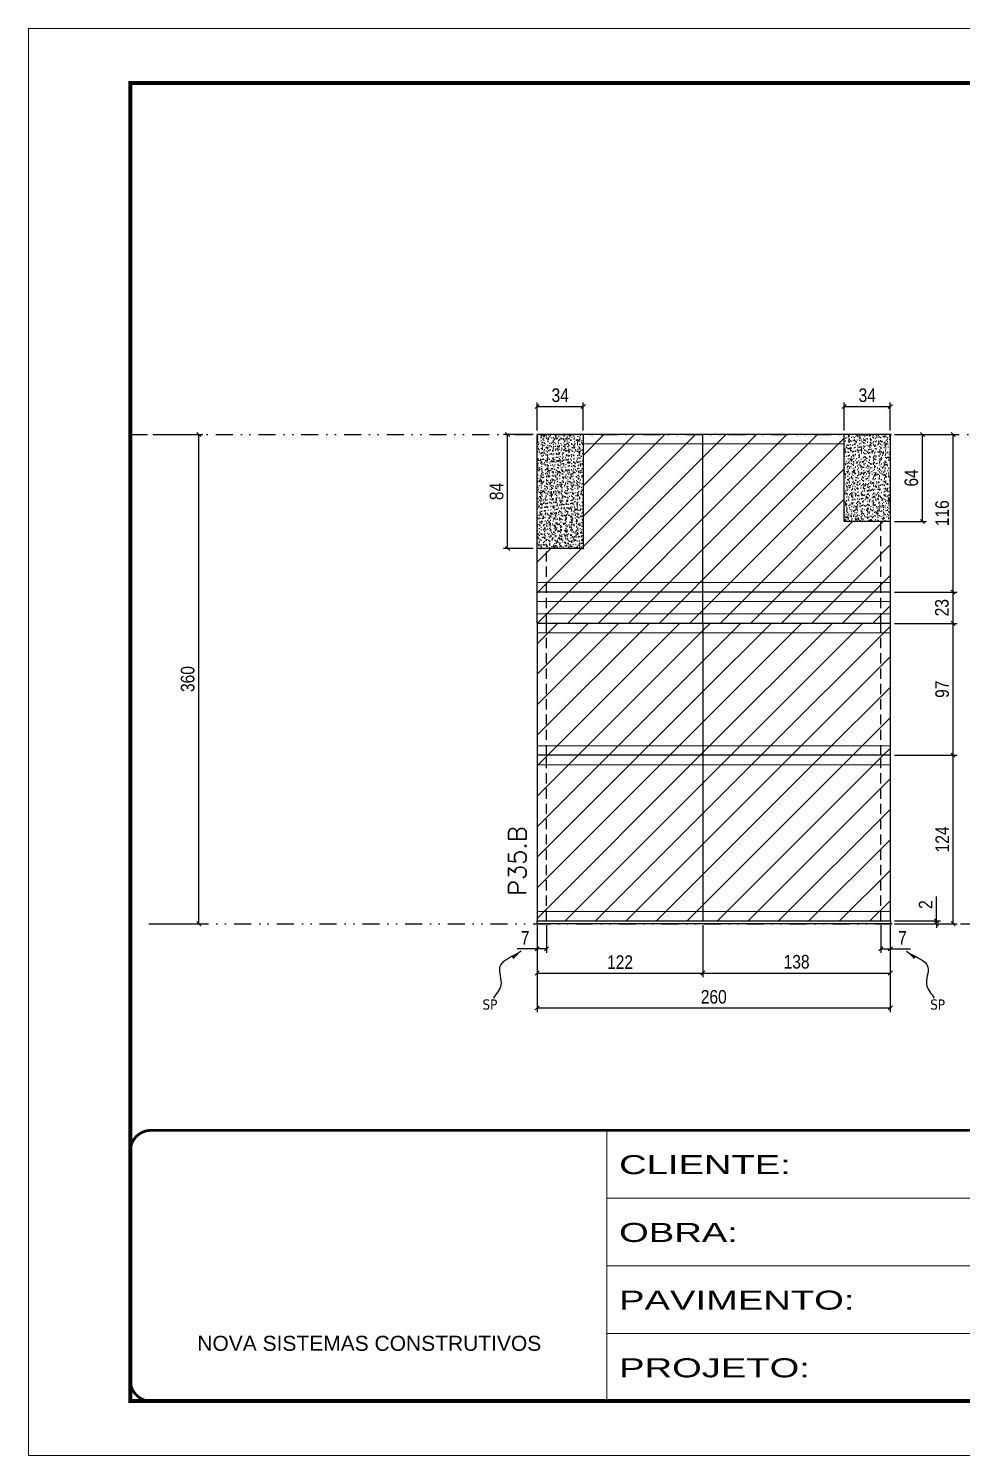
# Model space of a CAD drawing. Extents: x 2949 to 9203, y -16089 to 12527.
# Drawn here: x 7718 to 8404, y -9198 to -8148 of the extents above; entities that cross this region are included whole.
import ezdxf

# ---------------------------------------------------------------- set-up
doc = ezdxf.new("R2010")
doc.units = 0
for name, pattern in [('CONTINUO', [0]), ('DASHED', [0.75, 0.5, -0.25]), ('DIVIDE2', [0.625, 0.25, -0.125, 0, -0.125, 0, -0.125]), ('HIDDEN', [0.375, 0.25, -0.125])]:
    doc.linetypes.add(name, pattern=pattern)
for name, color, linetype in [('COTA', 241, 'Continuous'), ('Nível', 160, 'Continuous'), ('Painéis', 200, 'Continuous'), ('Sarrafo de Pressão', 42, 'HIDDEN'), ('texto', 7, 'Continuous')]:
    doc.layers.add(name, color=color, linetype=linetype)
for name, color, linetype, lineweight in [('Folhas', 255, 'Continuous', 9), ('Hachura', 251, 'Continuous', 9), ('Sarr 2.2x7', 40, 'Continuous', 9), ('SARRAFO DE PRESSAO', 251, 'DASHED', 9), ('Texto Seção', 7, 'Continuous', 15)]:
    doc.layers.add(name, color=color, linetype=linetype, lineweight=lineweight)
doc.styles.add('ARIAL', font='arial.ttf')
doc.styles.add('COTA TECNICA', font='techl___.ttf', dxfattribs={"height": 10})
doc.styles.add('COTA TECNICA-50', font='techl___.ttf', dxfattribs={"height": 10})
doc.styles.add('REGUA-120', font='ROMANS.shx', dxfattribs={"height": 15})
doc.styles.get("Standard").update_dxf_attribs({"font": 'arial.ttf'})
doc.styles.add('Tecnologia', font='')
doc.styles.get('Tecnologia').set_extended_font_data('Forgotten Futurist')
doc.dimstyles.new('COTA PAINEL-50', dxfattribs={"dimtxt": 10, "dimasz": 3, "dimexe": 3, "dimexo": 3, "dimgap": 3, "dimtad": 1, "dimdec": 1, "dimzin": 12, "dimdsep": 46, "dimtxsty": 'COTA TECNICA-50', "dimblk1": 'OBLIQUE', "dimblk2": 'OBLIQUE', "dimsah": 1, "dimcen": 0.9, "dimclrd": 4, "dimclre": 4, "dimclrt": 240, "dimadec": 1, "dimazin": 3, "dimtfac": 1, "dimtdec": 1, "dimtmove": 0, "dimatfit": 3, "dimfxl": 1, "dimtolj": 1, "dimtzin": 12, "dimarcsym": 0})
doc.dimstyles.new('PAINEL', dxfattribs={"dimtxt": 10, "dimasz": 3, "dimexe": 3, "dimexo": 3, "dimgap": 3, "dimtad": 1, "dimdec": 1, "dimzin": 12, "dimdsep": 46, "dimtxsty": 'COTA TECNICA', "dimblk1": 'OBLIQUE', "dimblk2": 'OBLIQUE', "dimsah": 1, "dimcen": 0.9, "dimclrd": 4, "dimclre": 4, "dimclrt": 240, "dimadec": 1, "dimazin": 3, "dimtfac": 1, "dimtdec": 1, "dimtmove": 0, "dimatfit": 3, "dimfxl": 1, "dimtolj": 1, "dimtzin": 12, "dimarcsym": 0})
doc.dimstyles.get("Standard").update_dxf_attribs({"dimtxt": 0.18, "dimasz": 0.18, "dimexe": 0.18, "dimexo": 0.0625, "dimgap": 0.09, "dimtad": 0, "dimtih": 1, "dimtoh": 1, "dimdec": 4, "dimzin": 0, "dimdsep": 46, "dimtxsty": 'Standard', "dimcen": 0.09, "dimadec": 0, "dimazin": 0, "dimtfac": 1, "dimtdec": 4, "dimtofl": 0, "dimtmove": 0, "dimatfit": 3, "dimfxl": 1, "dimtolj": 1, "dimtzin": 0, "dimarcsym": 0})
pattern_1 = [(45, (-121303.467, -36496.372), (-11.2253202, 11.2253202), [])]
pattern_2 = [(50, (846.7493, -5158.3443), (5.46554, -0.4781726), [0.5715, -6.2865]), (355, (846.7493, -5158.3443), (-1.0573026, 5.7317054), [0.4572, -5.0292175]), (100.451445, (847.205, -5158.384), (4.4082374, 5.2535326), [0.4857003, -5.3427073]), (46.1842, (846.749, -5156.82), (8.132371, -1.26127), [0.85725, -9.42975]), (96.63556, (847.427, -5156.9254), (7.122124, 7.422784), [0.728551, -8.014068]), (351.18415, (846.749, -5156.82), (7.122124, 7.422784), [0.685799, -7.543792]), (21, (847.5113, -5157.2013), (4.5484317, -3.067956), [0.5715, -6.2865]), (326, (847.5113, -5157.2013), (1.854061, 5.525639), [0.4572, -5.0292]), (71.451445, (847.8904, -5157.457), (6.4024926, 2.457683), [0.4857003, -5.342698]), (37.5, (846.7493, -5158.3443), (0.0926581, 2.53665117), [0, -4.96824, 0, -5.1054, 0, -5.04825]), (7.5, (846.7493, -5158.3443), (2.0045899, 3.0054172), [0, -2.91084, 0, -4.85394, 0, -1.92405]), (327.5, (845.05, -5158.3443), (4.06771786, -0.1718623), [0, -1.905, 0, -5.9436, 0, -7.8867]), (317.5, (844.288, -5158.3443), (4.4438754, 0.7627947), [0, -2.4765, 0, -3.94716, 0, -5.6007])]
pattern_3 = [(45, (0, 1148.575), (-11.22532, 11.22532), [])]

# ---------------------------------------------------------------- blocks, each defined once
blk = doc.blocks.new('9999999999')
at = {"color": 30, "linetype": 'CONTINUO'}
for p, q in [((98564.6, 34230.2), (98564.6, 34429.4)), ((98564.6, 34379.6), (99584, 34379.6)), ((98564.6, 34329.8), (99488, 34329.8)), ((98564.6, 34280), (99488, 34280))]:
    blk.add_line(p, q, dxfattribs=at)
at = {"color": 30, "linetype": 'CONTINUO', "const_width": 2}
blk.add_lwpolyline([(99584, 34230.2), (99584, 34414.4, 0.414214), (99569, 34429.4), (98229, 34429.4, 0.414214), (98214, 34414.4), (98214, 34245.2, 0.414214), (98229, 34230.2), (99584, 34230.2)], format="xyb", dxfattribs=at)
at = {"layer": 'Folhas'}
blk.add_lwpolyline([(98139, 34190.2), (99624, 34190.2), (99624, 35240.2), (98139, 35240.2)], close=True, dxfattribs=at)
at = {"layer": 'Folhas', "color": 30, "const_width": 3}
blk.add_lwpolyline([(98214, 34230.2), (99584, 34230.2), (99584, 35200.2), (98214, 35200.2)], close=True, dxfattribs=at)
at = {"color": 7, "linetype": 'Continuous', "ltscale": 5, "style": 'ARIAL'}
blk.add_text('NOVA SISTEMAS CONSTRUTIVOS', height=11.059, dxfattribs=at).set_placement((98263.2, 34267.2))
at = {"layer": 'Folhas', "color": 7, "style": 'Tecnologia', "width": 1.5}
for s, p in [('CLIENTE:', (98573.7, 34397.2)), ('OBRA:', (98573.7, 34347.3)), ('PAVIMENTO:', (98573.7, 34297.5)), ('PROJETO:', (98573.7, 34247.7))]:
    blk.add_text(s, height=14, dxfattribs=at).set_placement(p)
blk = doc.blocks.new('_Oblique')
at = {"color": 0, "linetype": 'ByBlock', "lineweight": -2}
blk.add_line((-0.5, -0.5), (0.5, 0.5), dxfattribs=at)
blk = doc.blocks.new('*D2790')
at = {"layer": 'COTA', "color": 4, "lineweight": -2, "transparency": 16777216}
for p, q in [((8091.9, -8807.3), (8091.9, -8871.3)), ((8351.9, -8807.3), (8351.9, -8871.3)), ((8091.9, -8868.3), (8351.9, -8868.3))]:
    blk.add_line(p, q, dxfattribs=at)
at = {"layer": 'Defpoints', "color": 0, "transparency": 16777216}
for p in [(8091.9, -8804.3), (8351.9, -8804.3), (8351.9, -8868.3)]:
    blk.add_point(p, dxfattribs=at)
at = {"layer": 'COTA', "color": 4, "lineweight": -2, "transparency": 16777216, "xscale": 3, "yscale": 3, "zscale": 3, "rotation": 180}
blk.add_blockref('_Oblique', (8091.9, -8868.3), dxfattribs=at)
at = {"layer": 'COTA', "color": 4, "lineweight": -2, "transparency": 16777216, "xscale": 3, "yscale": 3, "zscale": 3}
blk.add_blockref('_Oblique', (8351.9, -8868.3), dxfattribs=at)
at = {"layer": 'COTA', "color": 240, "transparency": 16777216, "insert": (8221.9, -8860.2), "char_height": 10, "attachment_point": 5, "style": 'COTA TECNICA'}
blk.add_mtext('\\A1;260', dxfattribs=at)
blk = doc.blocks.new('*D2791')
at = {"layer": 'COTA', "color": 4, "lineweight": -2, "transparency": 16777216}
for p, q in [((8091.9, -8809.3), (8091.9, -8827.8)), ((8098.9, -8807.3), (8098.9, -8827.8)), ((8091.9, -8824.8), (8077.2, -8824.8)), ((8098.9, -8824.8), (8091.9, -8824.8))]:
    blk.add_line(p, q, dxfattribs=at)
at = {"layer": 'Defpoints', "color": 0, "transparency": 16777216}
for p in [(8091.9, -8806.3), (8098.9, -8804.3), (8091.9, -8824.8)]:
    blk.add_point(p, dxfattribs=at)
at = {"layer": 'COTA', "color": 4, "lineweight": -2, "transparency": 16777216, "xscale": 3, "yscale": 3, "zscale": 3, "rotation": 180}
blk.add_blockref('_Oblique', (8091.9, -8824.8), dxfattribs=at)
at = {"layer": 'COTA', "color": 4, "lineweight": -2, "transparency": 16777216, "xscale": 3, "yscale": 3, "zscale": 3}
blk.add_blockref('_Oblique', (8098.9, -8824.8), dxfattribs=at)
at = {"layer": 'COTA', "color": 240, "transparency": 16777216, "insert": (8083.1, -8816.8), "char_height": 10, "attachment_point": 5, "style": 'COTA TECNICA-50'}
blk.add_mtext('\\A1;7', dxfattribs=at)
blk = doc.blocks.new('*D2792')
at = {"layer": 'COTA', "color": 4, "lineweight": -2, "transparency": 16777216}
for p, q in [((8344.9, -8807.3), (8344.9, -8827.8)), ((8351.9, -8809.3), (8351.9, -8827.8)), ((8344.9, -8824.8), (8351.9, -8824.8)), ((8351.9, -8824.8), (8366.7, -8824.8))]:
    blk.add_line(p, q, dxfattribs=at)
at = {"layer": 'Defpoints', "color": 0, "transparency": 16777216}
for p in [(8344.9, -8804.3), (8351.9, -8806.3), (8351.9, -8824.8)]:
    blk.add_point(p, dxfattribs=at)
at = {"layer": 'COTA', "color": 4, "lineweight": -2, "transparency": 16777216, "xscale": 3, "yscale": 3, "zscale": 3, "rotation": 180}
blk.add_blockref('_Oblique', (8344.9, -8824.8), dxfattribs=at)
at = {"layer": 'COTA', "color": 4, "lineweight": -2, "transparency": 16777216, "xscale": 3, "yscale": 3, "zscale": 3}
blk.add_blockref('_Oblique', (8351.9, -8824.8), dxfattribs=at)
at = {"layer": 'COTA', "color": 240, "transparency": 16777216, "insert": (8360.8, -8816.8), "char_height": 10, "attachment_point": 5, "style": 'COTA TECNICA-50'}
blk.add_mtext('\\A1;7', dxfattribs=at)
blk = doc.blocks.new('*D2793')
at = {"layer": 'COTA', "color": 4, "lineweight": -2, "transparency": 16777216}
for p, q in [((8354.9, -8682.3), (8401.2, -8682.3)), ((8398.2, -8806.3), (8398.2, -8682.3)), ((8354.9, -8806.3), (8401.2, -8806.3))]:
    blk.add_line(p, q, dxfattribs=at)
at = {"layer": 'Defpoints', "color": 0, "transparency": 16777216}
for p in [(8351.9, -8682.3), (8398.2, -8682.3), (8351.9, -8806.3)]:
    blk.add_point(p, dxfattribs=at)
at = {"layer": 'COTA', "color": 4, "lineweight": -2, "transparency": 16777216, "xscale": 3, "yscale": 3, "zscale": 3}
for p, rotation in [((8398.2, -8682.3), 90), ((8398.2, -8806.3), 270)]:
    blk.add_blockref('_Oblique', p, dxfattribs=dict(at, rotation=rotation))
at = {"layer": 'COTA', "color": 240, "transparency": 16777216, "insert": (8390.1, -8744.3), "char_height": 10, "attachment_point": 5, "rotation": 90, "style": 'COTA TECNICA-50'}
blk.add_mtext('\\A1;124', dxfattribs=at)
blk = doc.blocks.new('*D2794')
at = {"layer": 'COTA', "color": 4, "lineweight": -2, "transparency": 16777216}
for p, q in [((8385.9, -8804.3), (8385.9, -8786.2)), ((8354.9, -8804.3), (8388.9, -8804.3)), ((8354.9, -8806.3), (8388.9, -8806.3)), ((8385.9, -8806.3), (8385.9, -8804.3)), ((8385.9, -8806.3), (8385.9, -8809.3))]:
    blk.add_line(p, q, dxfattribs=at)
at = {"layer": 'Defpoints', "color": 0, "transparency": 16777216}
for p in [(8351.9, -8804.3), (8351.9, -8806.3), (8385.9, -8806.3)]:
    blk.add_point(p, dxfattribs=at)
at = {"layer": 'COTA', "color": 4, "lineweight": -2, "transparency": 16777216, "xscale": 3, "yscale": 3, "zscale": 3}
for p, rotation in [((8385.9, -8804.3), 270), ((8385.9, -8806.3), 90)]:
    blk.add_blockref('_Oblique', p, dxfattribs=dict(at, rotation=rotation))
at = {"layer": 'COTA', "color": 240, "transparency": 16777216, "insert": (8377.9, -8792.3), "char_height": 10, "attachment_point": 5, "rotation": 90, "style": 'COTA TECNICA-50'}
blk.add_mtext('\\A1;2', dxfattribs=at)
blk = doc.blocks.new('*D2795')
at = {"layer": 'COTA', "color": 4, "linetype": 'ByBlock', "lineweight": -2, "transparency": 16777216}
for p, q in [((8354.9, -8585.3), (8401.2, -8585.3)), ((8398.2, -8682.3), (8398.2, -8585.3)), ((8354.9, -8682.3), (8401.2, -8682.3))]:
    blk.add_line(p, q, dxfattribs=at)
at = {"layer": 'Defpoints', "color": 0, "linetype": 'ByBlock', "transparency": 16777216}
for p in [(8351.9, -8585.3), (8398.2, -8585.3), (8351.9, -8682.3)]:
    blk.add_point(p, dxfattribs=at)
at = {"layer": 'COTA', "color": 4, "linetype": 'ByBlock', "lineweight": -2, "transparency": 16777216, "xscale": 3, "yscale": 3, "zscale": 3}
for p, rotation in [((8398.2, -8585.3), 90), ((8398.2, -8682.3), 270)]:
    blk.add_blockref('_Oblique', p, dxfattribs=dict(at, rotation=rotation))
at = {"layer": 'COTA', "color": 240, "linetype": 'ByBlock', "transparency": 16777216, "insert": (8390.1, -8633.8), "char_height": 10, "attachment_point": 5, "rotation": 90, "style": 'COTA TECNICA'}
blk.add_mtext('\\A1;97', dxfattribs=at)
blk = doc.blocks.new('*D2796')
at = {"layer": 'COTA', "color": 4, "linetype": 'ByBlock', "lineweight": -2, "transparency": 16777216}
for p, q in [((8091.9, -8807.3), (8091.9, -8845.6)), ((8213.9, -8807.3), (8213.9, -8845.6)), ((8091.9, -8842.6), (8213.9, -8842.6))]:
    blk.add_line(p, q, dxfattribs=at)
at = {"layer": 'Defpoints', "color": 0, "linetype": 'ByBlock', "transparency": 16777216}
for p in [(8091.9, -8804.3), (8213.9, -8804.3), (8213.9, -8842.6)]:
    blk.add_point(p, dxfattribs=at)
at = {"layer": 'COTA', "color": 4, "linetype": 'ByBlock', "lineweight": -2, "transparency": 16777216, "xscale": 3, "yscale": 3, "zscale": 3, "rotation": 180}
blk.add_blockref('_Oblique', (8091.9, -8842.6), dxfattribs=at)
at = {"layer": 'COTA', "color": 4, "linetype": 'ByBlock', "lineweight": -2, "transparency": 16777216, "xscale": 3, "yscale": 3, "zscale": 3}
blk.add_blockref('_Oblique', (8213.9, -8842.6), dxfattribs=at)
at = {"layer": 'COTA', "color": 240, "linetype": 'ByBlock', "transparency": 16777216, "insert": (8152.9, -8834.6), "char_height": 10, "attachment_point": 5, "style": 'COTA TECNICA'}
blk.add_mtext('\\A1;122', dxfattribs=at)
blk = doc.blocks.new('*D2827')
at = {"layer": 'COTA', "color": 4, "linetype": 'ByBlock', "lineweight": -2, "transparency": 16777216}
for p, q in [((8213.9, -8807.3), (8213.9, -8845.6)), ((8351.9, -8809.3), (8351.9, -8845.6)), ((8213.9, -8842.6), (8351.9, -8842.6))]:
    blk.add_line(p, q, dxfattribs=at)
at = {"layer": 'Defpoints', "color": 0, "linetype": 'ByBlock', "transparency": 16777216}
for p in [(8213.9, -8804.3), (8351.9, -8806.3), (8351.9, -8842.6)]:
    blk.add_point(p, dxfattribs=at)
at = {"layer": 'COTA', "color": 4, "linetype": 'ByBlock', "lineweight": -2, "transparency": 16777216, "xscale": 3, "yscale": 3, "zscale": 3, "rotation": 180}
blk.add_blockref('_Oblique', (8213.9, -8842.6), dxfattribs=at)
at = {"layer": 'COTA', "color": 4, "linetype": 'ByBlock', "lineweight": -2, "transparency": 16777216, "xscale": 3, "yscale": 3, "zscale": 3}
blk.add_blockref('_Oblique', (8351.9, -8842.6), dxfattribs=at)
at = {"layer": 'COTA', "color": 240, "linetype": 'ByBlock', "transparency": 16777216, "insert": (8282.9, -8834.4), "char_height": 10, "attachment_point": 5, "style": 'COTA TECNICA'}
blk.add_mtext('\\A1;138', dxfattribs=at)
blk = doc.blocks.new('*D2828')
at = {"layer": 'COTA', "color": 4, "linetype": 'ByBlock', "lineweight": -2, "transparency": 16777216}
for p, q in [((7809, -8446.3), (7845.9, -8446.3)), ((7842.9, -8806.3), (7842.9, -8446.3)), ((7809, -8806.3), (7845.9, -8806.3))]:
    blk.add_line(p, q, dxfattribs=at)
at = {"layer": 'Defpoints', "color": 0, "linetype": 'ByBlock', "transparency": 16777216}
for p in [(7806, -8446.3), (7842.9, -8446.3), (7806, -8806.3)]:
    blk.add_point(p, dxfattribs=at)
at = {"layer": 'COTA', "color": 4, "linetype": 'ByBlock', "lineweight": -2, "transparency": 16777216, "xscale": 3, "yscale": 3, "zscale": 3}
for p, rotation in [((7842.9, -8446.3), 90), ((7842.9, -8806.3), 270)]:
    blk.add_blockref('_Oblique', p, dxfattribs=dict(at, rotation=rotation))
at = {"layer": 'COTA', "color": 240, "linetype": 'ByBlock', "transparency": 16777216, "insert": (7834.7, -8626.3), "char_height": 10, "attachment_point": 5, "rotation": 90, "style": 'COTA TECNICA'}
blk.add_mtext('\\A1;360', dxfattribs=at)
blk = doc.blocks.new('*D2837')
at = {"layer": 'COTA', "color": 4, "lineweight": -2, "transparency": 16777216}
for p, q in [((8354.9, -8562.3), (8401.2, -8562.3)), ((8398.2, -8585.3), (8398.2, -8562.3)), ((8354.9, -8585.3), (8401.2, -8585.3))]:
    blk.add_line(p, q, dxfattribs=at)
at = {"layer": 'Defpoints', "color": 0, "transparency": 16777216}
for p in [(8351.9, -8562.3), (8398.2, -8562.3), (8351.9, -8585.3)]:
    blk.add_point(p, dxfattribs=at)
at = {"layer": 'COTA', "color": 4, "lineweight": -2, "transparency": 16777216, "xscale": 3, "yscale": 3, "zscale": 3}
for p, rotation in [((8398.2, -8562.3), 90), ((8398.2, -8585.3), 270)]:
    blk.add_blockref('_Oblique', p, dxfattribs=dict(at, rotation=rotation))
at = {"layer": 'COTA', "color": 240, "transparency": 16777216, "insert": (8389.9, -8573.8), "char_height": 10, "attachment_point": 5, "rotation": 90, "style": 'COTA TECNICA'}
blk.add_mtext('\\A1;23', dxfattribs=at)
blk = doc.blocks.new('*D2814')
at = {"layer": 'COTA', "color": 4, "lineweight": -2, "transparency": 16777216}
for p, q in [((8354.9, -8446.3), (8401.2, -8446.3)), ((8398.2, -8562.3), (8398.2, -8446.3)), ((8354.9, -8562.3), (8401.2, -8562.3))]:
    blk.add_line(p, q, dxfattribs=at)
at = {"layer": 'Defpoints', "color": 0, "transparency": 16777216}
for p in [(8351.9, -8446.3), (8398.2, -8446.3), (8351.9, -8562.3)]:
    blk.add_point(p, dxfattribs=at)
at = {"layer": 'COTA', "color": 4, "lineweight": -2, "transparency": 16777216, "xscale": 3, "yscale": 3, "zscale": 3}
for p, rotation in [((8398.2, -8446.3), 90), ((8398.2, -8562.3), 270)]:
    blk.add_blockref('_Oblique', p, dxfattribs=dict(at, rotation=rotation))
at = {"layer": 'COTA', "color": 240, "transparency": 16777216, "insert": (8390.1, -8504.3), "char_height": 10, "attachment_point": 5, "rotation": 90, "style": 'COTA TECNICA'}
blk.add_mtext('\\A1;116', dxfattribs=at)
blk = doc.blocks.new('*D2841')
at = {"layer": 'COTA', "color": 4, "lineweight": -2, "transparency": 16777216}
for p, q in [((8354.9, -8446.3), (8378.5, -8446.3)), ((8375.5, -8510.3), (8375.5, -8446.3)), ((8354.9, -8510.3), (8378.5, -8510.3))]:
    blk.add_line(p, q, dxfattribs=at)
at = {"layer": 'Defpoints', "color": 0, "transparency": 16777216}
for p in [(8351.9, -8446.3), (8375.5, -8446.3), (8351.9, -8510.3)]:
    blk.add_point(p, dxfattribs=at)
at = {"layer": 'COTA', "color": 4, "lineweight": -2, "transparency": 16777216, "xscale": 3, "yscale": 3, "zscale": 3}
for p, rotation in [((8375.5, -8446.3), 90), ((8375.5, -8510.3), 270)]:
    blk.add_blockref('_Oblique', p, dxfattribs=dict(at, rotation=rotation))
at = {"layer": 'COTA', "color": 240, "transparency": 16777216, "insert": (8367.4, -8478.3), "char_height": 10, "attachment_point": 5, "rotation": 90, "style": 'COTA TECNICA'}
blk.add_mtext('\\A1;64', dxfattribs=at)
blk = doc.blocks.new('*D2842')
at = {"layer": 'COTA', "color": 4, "lineweight": -2, "transparency": 16777216}
for p, q in [((8088.9, -8446.3), (8067.2, -8446.3)), ((8070.2, -8530.3), (8070.2, -8446.3)), ((8088.9, -8530.3), (8067.2, -8530.3))]:
    blk.add_line(p, q, dxfattribs=at)
at = {"layer": 'Defpoints', "color": 0, "transparency": 16777216}
for p in [(8070.2, -8446.3), (8091.9, -8446.3), (8091.9, -8530.3)]:
    blk.add_point(p, dxfattribs=at)
at = {"layer": 'COTA', "color": 4, "lineweight": -2, "transparency": 16777216, "xscale": 3, "yscale": 3, "zscale": 3}
for p, rotation in [((8070.2, -8446.3), 90), ((8070.2, -8530.3), 270)]:
    blk.add_blockref('_Oblique', p, dxfattribs=dict(at, rotation=rotation))
at = {"layer": 'COTA', "color": 240, "transparency": 16777216, "insert": (8062.1, -8488.3), "char_height": 10, "attachment_point": 5, "rotation": 90, "style": 'COTA TECNICA'}
blk.add_mtext('\\A1;84', dxfattribs=at)
blk = doc.blocks.new('*D2843')
at = {"layer": 'COTA', "color": 4, "lineweight": -2, "transparency": 16777216}
for p, q in [((8091.9, -8443.3), (8091.9, -8422.7)), ((8091.9, -8425.7), (8125.9, -8425.7)), ((8125.9, -8443.3), (8125.9, -8422.7))]:
    blk.add_line(p, q, dxfattribs=at)
at = {"layer": 'Defpoints', "color": 0, "transparency": 16777216}
for p in [(8125.9, -8425.7), (8091.9, -8446.3), (8125.9, -8446.3)]:
    blk.add_point(p, dxfattribs=at)
at = {"layer": 'COTA', "color": 4, "lineweight": -2, "transparency": 16777216, "xscale": 3, "yscale": 3, "zscale": 3, "rotation": 180}
blk.add_blockref('_Oblique', (8091.9, -8425.7), dxfattribs=at)
at = {"layer": 'COTA', "color": 4, "lineweight": -2, "transparency": 16777216, "xscale": 3, "yscale": 3, "zscale": 3}
blk.add_blockref('_Oblique', (8125.9, -8425.7), dxfattribs=at)
at = {"layer": 'COTA', "color": 240, "transparency": 16777216, "insert": (8108.9, -8417.5), "char_height": 10, "attachment_point": 5, "style": 'COTA TECNICA'}
blk.add_mtext('\\A1;34', dxfattribs=at)
blk = doc.blocks.new('*D2844')
at = {"layer": 'COTA', "color": 4, "lineweight": -2, "transparency": 16777216}
for p, q in [((8317.9, -8443.3), (8317.9, -8422.7)), ((8317.9, -8425.7), (8351.9, -8425.7)), ((8351.9, -8443.3), (8351.9, -8422.7))]:
    blk.add_line(p, q, dxfattribs=at)
at = {"layer": 'Defpoints', "color": 0, "transparency": 16777216}
for p in [(8351.9, -8425.7), (8317.9, -8446.3), (8351.9, -8446.3)]:
    blk.add_point(p, dxfattribs=at)
at = {"layer": 'COTA', "color": 4, "lineweight": -2, "transparency": 16777216, "xscale": 3, "yscale": 3, "zscale": 3, "rotation": 180}
blk.add_blockref('_Oblique', (8317.9, -8425.7), dxfattribs=at)
at = {"layer": 'COTA', "color": 4, "lineweight": -2, "transparency": 16777216, "xscale": 3, "yscale": 3, "zscale": 3}
blk.add_blockref('_Oblique', (8351.9, -8425.7), dxfattribs=at)
at = {"layer": 'COTA', "color": 240, "transparency": 16777216, "insert": (8334.9, -8417.5), "char_height": 10, "attachment_point": 5, "style": 'COTA TECNICA'}
blk.add_mtext('\\A1;34', dxfattribs=at)

msp = doc.modelspace()

# ---------------------------------------------------------------- hatches: boundary and pattern name
at = {"layer": 'COTA', "linetype": 'ByBlock'}
h = msp.add_hatch(dxfattribs=at)
h.set_pattern_fill('AR-CONC', color=256, scale=0.03)
h.set_pattern_definition(pattern_2)
h.paths.add_polyline_path([(8125.93, -8446.33), (8091.93, -8446.33), (8091.93, -8530.33), (8125.93, -8530.33)])
h = msp.add_hatch(dxfattribs=at)
h.set_pattern_fill('AR-CONC', color=256, scale=0.03)
h.set_pattern_definition(pattern_2)
h.paths.add_polyline_path([(8351.93, -8446.33), (8317.93, -8446.33), (8317.93, -8510.33), (8351.93, -8510.33)])
at = {"layer": 'Hachura'}
h = msp.add_hatch(dxfattribs=at)
h.set_pattern_fill('ANSI31', color=256, scale=5)
h.set_pattern_definition(pattern_3)
h.paths.add_polyline_path([(8213.93, -8562.33), (8213.93, -8446.33), (8125.93, -8446.33), (8125.93, -8530.33), (8091.93, -8530.33), (8091.93, -8562.33)])
h = msp.add_hatch(dxfattribs=at)
h.set_pattern_fill('ANSI31', color=256, scale=5)
h.set_pattern_definition(pattern_3)
h.paths.add_polyline_path([(8351.93, -8562.33), (8351.93, -8510.33), (8317.93, -8510.33), (8317.93, -8446.33), (8213.93, -8446.33), (8213.93, -8562.33)])
h = msp.add_hatch(dxfattribs=at)
h.set_pattern_fill('ANSI31', color=256, scale=5)
h.set_pattern_definition(pattern_3)
h.paths.add_polyline_path([(8091.93, -8562.33), (8091.93, -8585.33), (8213.93, -8585.33), (8213.93, -8562.33)])
h = msp.add_hatch(dxfattribs=at)
h.set_pattern_fill('ANSI31', color=256, scale=5)
h.set_pattern_definition(pattern_3)
h.paths.add_polyline_path([(8351.93, -8585.33), (8351.93, -8562.33), (8213.93, -8562.33), (8213.93, -8585.33)])
at = {"layer": 'Hachura', "linetype": 'ByBlock'}
h = msp.add_hatch(dxfattribs=at)
h.set_pattern_fill('ANSI31', color=256, scale=5)
h.set_pattern_definition(pattern_1)
h.paths.add_polyline_path([(8091.93, -8585.33), (8091.93, -8682.33), (8213.93, -8682.33), (8213.93, -8585.33)])
h = msp.add_hatch(dxfattribs=at)
h.set_pattern_fill('ANSI31', color=256, scale=5)
h.set_pattern_definition(pattern_1)
h.paths.add_polyline_path([(8351.93, -8585.33), (8213.93, -8585.33), (8213.93, -8682.33), (8351.93, -8682.33)])
h = msp.add_hatch(dxfattribs=at)
h.set_pattern_fill('ANSI31', color=256, scale=5)
h.set_pattern_definition(pattern_1)
h.paths.add_polyline_path([(8091.93, -8682.33), (8091.93, -8804.33), (8213.93, -8804.33), (8213.93, -8682.33)])
h = msp.add_hatch(dxfattribs=at)
h.set_pattern_fill('ANSI31', color=256, scale=5)
h.set_pattern_definition(pattern_1)
h.paths.add_polyline_path([(8213.93, -8682.33), (8213.93, -8804.33), (8351.93, -8804.33), (8351.93, -8682.33)])

# ---------------------------------------------------------------- linework, layer by layer
at = {"layer": 'COTA', "linetype": 'ByBlock'}
for p, q in [((8091.93, -8530.33), (8091.93, -8446.33)), ((8125.93, -8446.33), (8091.93, -8446.33)), ((8351.93, -8446.33), (8317.93, -8446.33)), ((8351.93, -8510.33), (8351.93, -8446.33))]:
    msp.add_line(p, q, dxfattribs=at)
at = {"layer": 'Nível', "color": 4, "linetype": 'DIVIDE2', "ltscale": 50}
for p, q in [((7792.53, -8446.33), (9162.53, -8446.33)), ((7806.03, -8806.33), (9176.03, -8806.33))]:
    msp.add_line(p, q, dxfattribs=at)
at = {"layer": 'Painéis'}
for p, q in [((8125.93, -8530.33), (8125.93, -8446.33)), ((8317.93, -8446.33), (8125.93, -8446.33)), ((8213.93, -8562.33), (8213.93, -8446.33)), ((8317.93, -8510.33), (8317.93, -8446.33)), ((8351.93, -8510.33), (8317.93, -8510.33)), ((8351.93, -8562.33), (8351.93, -8510.33)), ((8091.93, -8562.33), (8091.93, -8530.33)), ((8125.93, -8530.33), (8091.93, -8530.33)), ((8091.93, -8585.33), (8091.93, -8562.33)), ((8351.93, -8562.33), (8091.93, -8562.33)), ((8213.93, -8585.33), (8213.93, -8562.33)), ((8351.93, -8585.33), (8351.93, -8562.33)), ((8351.93, -8585.33), (8091.93, -8585.33)), ((8091.93, -8585.33), (8091.93, -8804.33)), ((8213.93, -8585.33), (8213.93, -8804.33)), ((8351.93, -8804.33), (8351.93, -8585.33)), ((8351.93, -8682.33), (8091.93, -8682.33)), ((8091.93, -8804.33), (8351.93, -8804.33))]:
    msp.add_line(p, q, dxfattribs=at)
msp.add_lwpolyline([(8091.93, -8804.33), (8351.93, -8804.33), (8351.93, -8806.33), (8091.93, -8806.33)], close=True, dxfattribs=at)
at = {"layer": 'Sarr 2.2x7'}
for p, q in [((8317.93, -8453.33), (8125.93, -8453.33)), ((8351.93, -8555.33), (8091.93, -8555.33)), ((8351.93, -8569.33), (8091.93, -8569.33)), ((8351.93, -8578.33), (8091.93, -8578.33)), ((8351.93, -8592.33), (8091.93, -8592.33)), ((8351.93, -8675.33), (8091.93, -8675.33)), ((8351.93, -8689.33), (8091.93, -8689.33)), ((8351.93, -8797.33), (8091.93, -8797.33)), ((8351.93, -8804.33), (8091.93, -8804.33))]:
    msp.add_line(p, q, dxfattribs=at)
at = {"layer": 'Sarr 2.2x7', "linetype": 'Continuous'}
for p, q in [((8091.93, -8589.33), (8091.93, -8585.33)), ((8091.93, -8682.33), (8091.93, -8679.33)), ((8091.93, -8804.33), (8091.93, -8797.33)), ((8351.93, -8804.33), (8351.93, -8797.33))]:
    msp.add_line(p, q, dxfattribs=at)
at = {"layer": 'Sarrafo de Pressão', "ltscale": 30}
for p, q in [((8344.93, -8562.33), (8344.93, -8510.33)), ((8098.93, -8562.33), (8098.93, -8530.33)), ((8098.93, -8585.33), (8098.93, -8562.33)), ((8344.93, -8585.33), (8344.93, -8562.33)), ((8098.93, -8682.33), (8098.93, -8585.33)), ((8344.93, -8682.33), (8344.93, -8585.33)), ((8098.93, -8804.33), (8098.93, -8682.33)), ((8344.93, -8804.33), (8344.93, -8682.33))]:
    msp.add_line(p, q, dxfattribs=at)

# ---------------------------------------------------------------- block references
at = {"layer": 'SARRAFO DE PRESSAO', "color": 6, "linetype": 'ByBlock'}
msp.add_blockref('9999999999', (-90421.44, -43387.82), dxfattribs=at)

# ---------------------------------------------------------------- texts
at = {"layer": 'texto', "color": 0, "char_height": 7.5, "attachment_point": 5}
for insert in [(8057.15, -8865.83), (8386.7, -8865.83)]:
    msp.add_mtext('{\\fTahoma|b0|i0|c0|p34;\\C4;SP}', dxfattribs=dict(at, insert=insert))
at = {"layer": 'Texto Seção', "insert": (8083.9, -8785.87), "char_height": 13, "width": 285.3299, "attachment_point": 7, "rotation": 90, "style": 'REGUA-120'}
msp.add_mtext('P35.B', dxfattribs=at)

# ---------------------------------------------------------------- dimensions: what is measured, and where the dimension line sits
at = {"layer": 'COTA'}
for base, p1, p2, dimstyle, picture, middle in [((8125.93, -8425.73), (8091.93, -8446.33), (8125.93, -8446.33), 'PAINEL', '*D2843', (8108.93, -8417.51)), ((8351.93, -8425.73), (8317.93, -8446.33), (8351.93, -8446.33), 'PAINEL', '*D2844', (8334.93, -8417.51)), ((8351.93, -8824.84), (8344.93, -8804.33), (8351.93, -8806.33), 'COTA PAINEL-50', '*D2792', (8360.79, -8816.77))]:
    dim = msp.add_linear_dim(base=base, p1=p1, p2=p2, dimstyle=dimstyle, dxfattribs=at)
    dim.commit()
    dim.dimension.update_dxf_attribs({"geometry": picture, "text_midpoint": middle})
at = {"layer": 'COTA', "linetype": 'ByBlock'}
for base, p1, p2, picture, middle in [((7842.94, -8446.33), (7806.03, -8806.33), (7806.03, -8446.33), '*D2828', (7834.72, -8626.33)), ((8398.16, -8585.33), (8351.93, -8682.33), (8351.93, -8585.33), '*D2795', (8390.06, -8633.83))]:
    dim = msp.add_linear_dim(base=base, p1=p1, p2=p2, angle=90, dimstyle='PAINEL', dxfattribs=at)
    dim.commit()
    dim.dimension.update_dxf_attribs({"geometry": picture, "text_midpoint": middle})
at = {"layer": 'COTA'}
for base, p1, p2, angle, dimstyle, picture, middle in [((8070.18, -8446.33), (8091.93, -8530.33), (8091.93, -8446.33), 90, 'PAINEL', '*D2842', (8062.09, -8488.33)), ((8398.16, -8446.33), (8351.93, -8562.33), (8351.93, -8446.33), 90, 'PAINEL', '*D2814', (8390.06, -8504.33)), ((8375.5, -8446.33), (8351.93, -8510.33), (8351.93, -8446.33), 90, 'PAINEL', '*D2841', (8367.4, -8478.33)), ((8398.16, -8562.33), (8351.93, -8585.33), (8351.93, -8562.33), 90, 'PAINEL', '*D2837', (8389.95, -8573.83)), ((8398.16, -8682.33), (8351.93, -8806.33), (8351.93, -8682.33), 90, 'COTA PAINEL-50', '*D2793', (8390.09, -8744.33)), ((8091.93, -8824.84), (8098.93, -8804.33), (8091.93, -8806.33), 180, 'COTA PAINEL-50', '*D2791', (8083.06, -8816.77))]:
    dim = msp.add_linear_dim(base=base, p1=p1, p2=p2, angle=angle, dimstyle=dimstyle, dxfattribs=at)
    dim.commit()
    dim.dimension.update_dxf_attribs({"geometry": picture, "text_midpoint": middle})
dim = msp.add_linear_dim(base=(8385.93, -8806.33), p1=(8351.93, -8804.33), p2=(8351.93, -8806.33), angle=90, dimstyle='COTA PAINEL-50', dxfattribs=at)
dim.commit()
dim.dimension.update_dxf_attribs({"geometry": '*D2794', "text_midpoint": (8385.93, -8792.28), "dimtype": 160})
dim = msp.add_linear_dim(base=(8351.93, -8868.29), p1=(8091.93, -8804.33), p2=(8351.93, -8804.33), dimstyle='PAINEL', override={"dimarcsym": 2}, dxfattribs=at)
dim.commit()
dim.dimension.update_dxf_attribs({"geometry": '*D2790', "text_midpoint": (8221.93, -8860.19)})
at = {"layer": 'COTA', "linetype": 'ByBlock'}
dim = msp.add_linear_dim(base=(8213.93, -8842.64), p1=(8091.93, -8804.33), p2=(8213.93, -8804.33), dimstyle='PAINEL', dxfattribs=at)
dim.commit()
dim.dimension.update_dxf_attribs({"geometry": '*D2796', "text_midpoint": (8152.93, -8834.59)})
dim = msp.add_linear_dim(base=(8351.93, -8842.64), p1=(8213.93, -8804.33), p2=(8351.93, -8806.33), dimstyle='PAINEL', override={"dimtmove": 1}, dxfattribs=at)
dim.commit()
dim.dimension.update_dxf_attribs({"geometry": '*D2827', "text_midpoint": (8282.93, -8834.4)})

# ---------------------------------------------------------------- leaders
at = {"layer": 'COTA', "path_type": 1}
for points in [[(8080.1, -8826.51), (8064.31, -8838.35), (8065.24, -8851.36), (8059.68, -8861.14)], [(8363.75, -8826.51), (8379.54, -8838.35), (8378.61, -8851.36), (8384.17, -8861.14)]]:
    msp.add_leader(points, dimstyle='Standard', override={"dimasz": 8}, dxfattribs=at)

doc.saveas('drawing.dxf')
